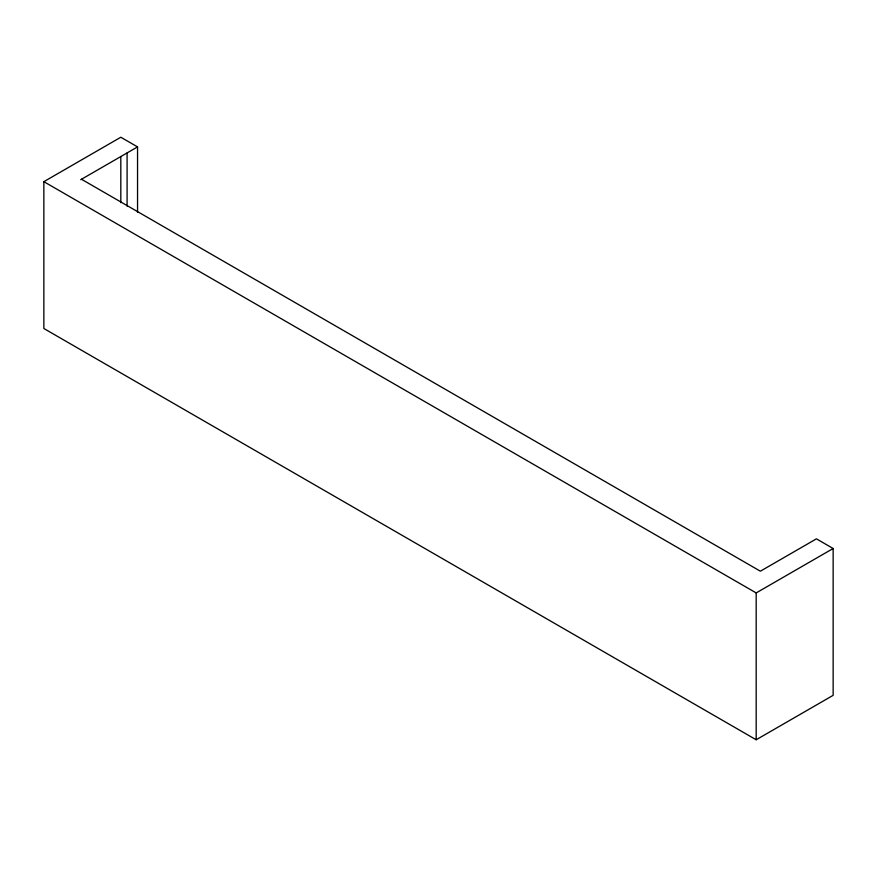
<?xml version="1.0" encoding="UTF-8"?>
<svg xmlns="http://www.w3.org/2000/svg" width="877" height="877" viewBox="0 0 877 877"><rect width="100%" height="100%" fill="white"/><g stroke="black" fill="none" stroke-linecap="round" stroke-linejoin="round"><path stroke-width="1.32" d="M81.495 179.259L760.37 571.201L816.421 538.84L833.15 548.498L833.15 695.329L756.182 739.76L43.85 328.502L43.85 181.671L120.818 137.24L137.546 146.897L137.546 212.322M80.739 179.697L137.546 146.897M43.85 181.671L756.182 592.929L833.15 548.498M756.182 592.929L756.182 739.76M127.088 152.938L127.088 206.095M120.818 156.555L120.818 202.675"/></g></svg>
